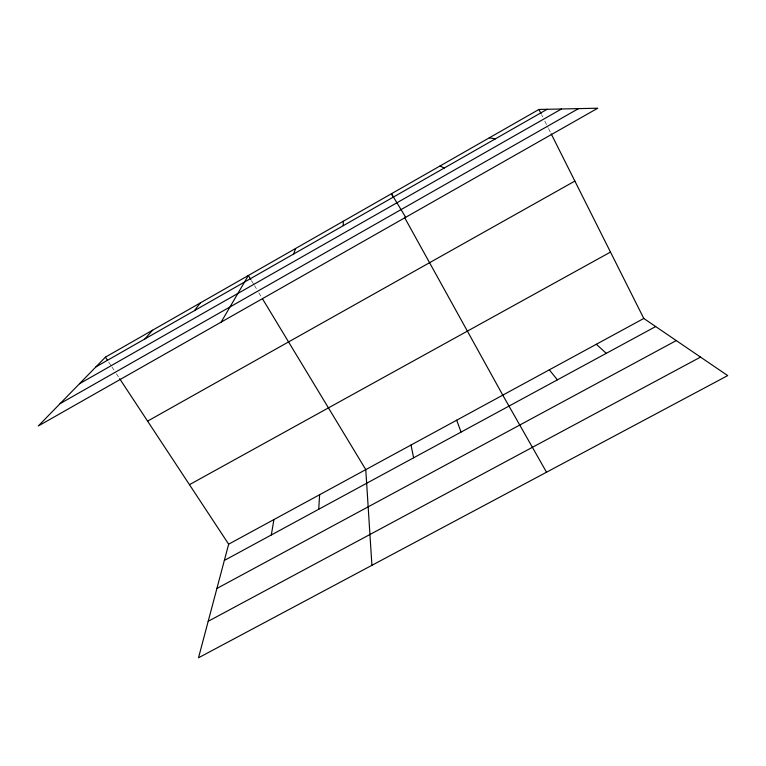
<?xml version="1.0" encoding="UTF-8"?>
<svg xmlns="http://www.w3.org/2000/svg" width="766" height="766" viewBox="0 0 766 766"><rect width="100%" height="100%" fill="white"/><g stroke="black" fill="none" stroke-linecap="round" stroke-linejoin="round"><path stroke-width="0.57" stroke-dasharray="3.83 2.87" d="M108.657 362.031L111.242 365.947M111.884 366.924L115.752 372.793M116.394 373.77L118.969 377.686M251.449 280.548L253.91 284.617M254.523 285.632L256.371 288.677M258.822 292.746L261.283 296.806M541.61 114.776L542.673 116.901M544.808 121.152L548.006 127.529M548.542 128.592L550.677 132.853"/><path stroke-width="1.15" d="M318.733 509.256L319.623 494.721M271.308 534.974L273.922 519.568M643.794 318.465L228.661 544.176L198.509 657.783L727.7 375.599L643.794 318.465L551.214 133.916M293.646 254.006L295.58 248.5M221.115 322.141L248.375 275.473L250.836 279.533M194.478 310.623L200.242 302.972M144.956 338.898L152.597 330.194M105.44 357.138L38.3 425.982L597.748 108.217L538.938 109.461L105.44 357.138L107.374 360.077M95.951 366.866L547.154 109.289M79.501 383.737L561.478 108.983M60.083 403.644L578.493 108.628M147.589 421.118L574.873 181.073M189.461 484.667L610.492 252.081M224.352 560.434L655.677 326.555M216.912 588.46L676.273 340.583M208.199 621.283L700.526 357.1M489.263 137.842L495.363 138.857M440.096 165.935L444.127 168.099M596.331 344.279L606.289 353.337M549.318 369.834L557.389 379.85M119.62 378.663L228.661 544.176M405.693 217.305L391.436 193.741L393.13 196.805M262.508 298.845L365.775 469.625L371.912 565.318M546.522 472.21L502.774 395.141L404.448 217.285M538.938 109.461L541.074 113.713M456.67 420.208L461.065 432.081M411.007 445.036L413.621 457.8M343.264 221.259L343.273 225.673"/></g></svg>
